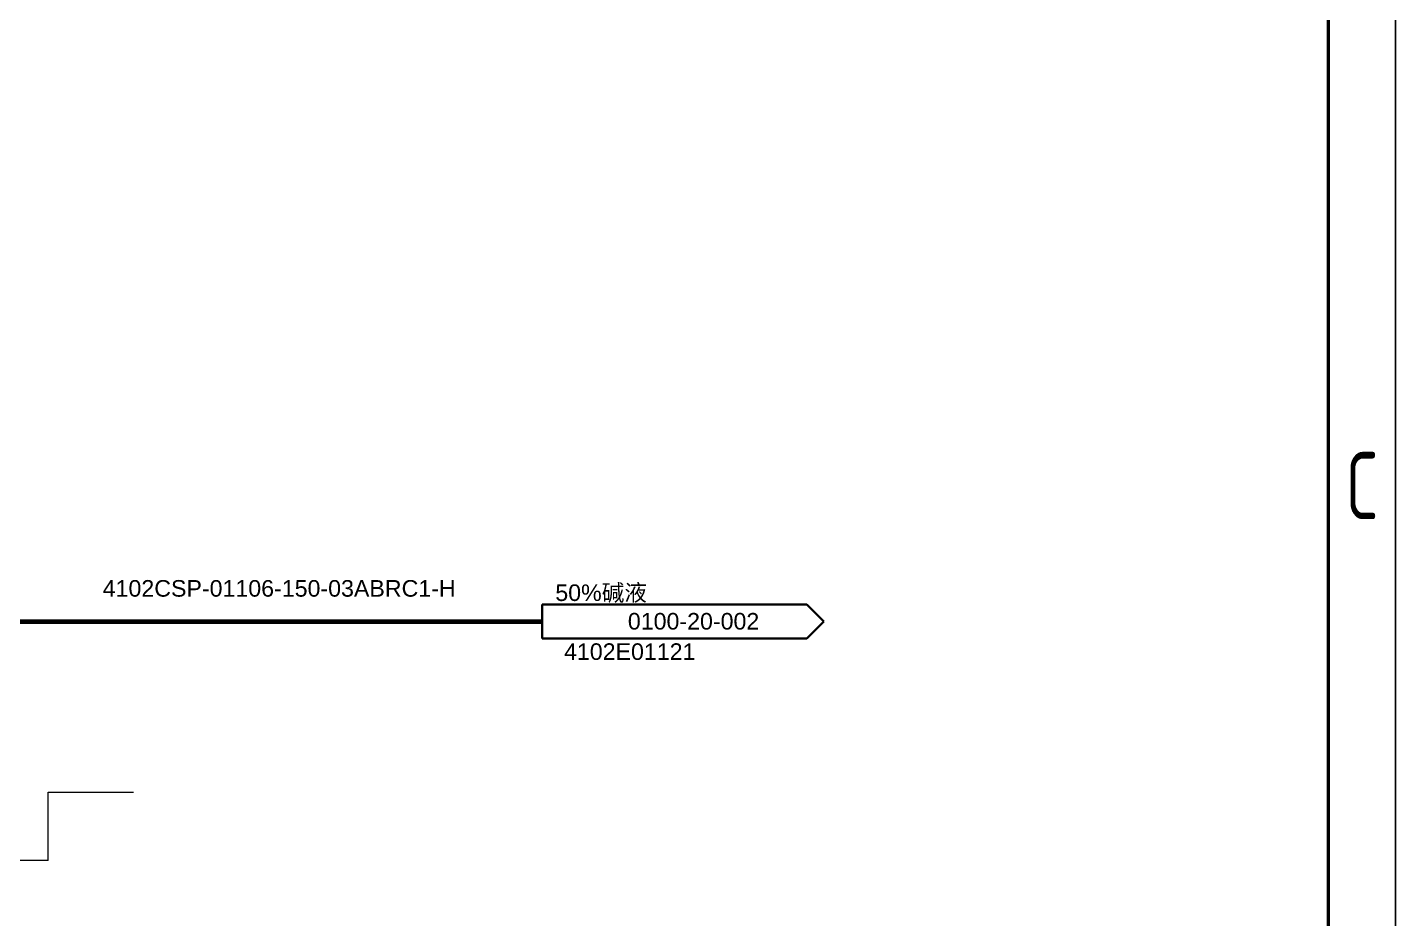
# Model space of a CAD drawing. Extents: x 757 to 8510, y -6585 to 527.
# Drawn here: x 4045.1 to 4248.8, y -713.4 to -580.7 of the extents above; entities that cross this region are included whole.
import ezdxf
from ezdxf.enums import TextEntityAlignment as Align

# ---------------------------------------------------------------- set-up
doc = ezdxf.new("R2010")
doc.units = 0
doc.header["$MEASUREMENT"] = 0
doc.layers.get('0').update_dxf_attribs({"linetype": 'CONTINUOUS'})
for name, color, linetype in [('11', 7, 'CONTINUOUS'), ('ConsistencyChecks', 7, 'CONTINUOUS'), ('Notes', 7, 'CONTINUOUS'), ('PUB_TITLE', 1, 'CONTINUOUS'), ('图框', 92, 'CONTINUOUS')]:
    doc.layers.add(name, color=color, linetype=linetype)
doc.styles.add('Arial', font='arial.ttf')
doc.styles.add('CD-Title Block', font='gbenor.shx', dxfattribs={"width": 0.8, "bigfont": 'gbcbig.shx'})
doc.styles.add('txt.shx', font='arial.ttf')

# ---------------------------------------------------------------- blocks, each defined once
blk = doc.blocks.new('OFF-DRAWING1', base_point=(-22.23, 0))
at = {"color": 0, "linetype": 'ByBlock', "lineweight": -2}
for p, q in [((-3.81, 2.54), (-43.18, 2.54)), ((-43.18, 2.54), (-43.18, -2.54)), ((-1.27, 0), (-3.81, 2.54)), ((-3.81, -2.54), (-1.27, 0)), ((-43.18, -2.54), (-3.81, -2.54))]:
    blk.add_line(p, q, dxfattribs=at)
blk = doc.blocks.new('A1图框_H')
at = {"layer": '图框', "linetype": 'Continuous'}
blk.add_lwpolyline([(-831, 584), (10, 584), (10, -10), (-831, -10)], close=True, dxfattribs=at)
at = {"layer": '图框', "linetype": 'Continuous', "const_width": 0.5}
blk.add_lwpolyline([(-806, 574), (0, 574), (0, 0), (-806, 0)], close=True, dxfattribs=at)
at = {"layer": '图框', "linetype": 'Continuous', "style": 'CD-Title Block', "width": 0.8}
blk.add_text('C', height=10, dxfattribs=at).set_placement((5, 212.75), align=Align.MIDDLE)

msp = doc.modelspace()

# ---------------------------------------------------------------- linework, layer by layer
at = {"layer": '11', "color": 56, "linetype": 'Continuous', "lineweight": 70, "true_color": 0x808000}
msp.add_lwpolyline([(4040.45, -669.15), (4121.73, -669.15)], dxfattribs=at)
at = {"layer": 'ConsistencyChecks', "color": 7, "linetype": 'Continuous', "lineweight": 9}
msp.add_point((4121.73, -669.15), dxfattribs=at)
at = {"layer": 'Notes', "color": 7, "linetype": 'Continuous', "lineweight": 0}
for p, q in [((4048.2, -704.71), (4048.2, -694.55)), ((4048.2, -694.55), (4060.9, -694.55)), ((4048.2, -704.71), (4032.7, -704.71))]:
    msp.add_line(p, q, dxfattribs=at)
at = {"layer": 'PUB_TITLE', "color": 2}
msp.add_lwpolyline([(3407.75, -277.65), (4248.75, -277.65), (4248.75, -871.65), (3407.75, -871.65)], close=True, dxfattribs=at)

# ---------------------------------------------------------------- block references
at = {"layer": '11', "color": 56, "linetype": 'Continuous', "lineweight": 35, "true_color": 0x808000}
msp.add_blockref('OFF-DRAWING1', (4142.68, -669.15), dxfattribs=at)
at = {"layer": '图框', "linetype": 'Continuous'}
msp.add_blockref('A1图框_H', (4238.75, -861.65), dxfattribs=at)

# ---------------------------------------------------------------- texts
at = {"layer": '11', "color": 7, "style": 'Arial'}
msp.add_text('4102CSP-01106-150-03ABRC1-H', height=2.4694, dxfattribs=at).set_placement((4082.57, -665.45), align=Align.CENTER)
at = {"layer": '11', "color": 7}
for s, height, style, p in [('50%碱液', 2.469, 'txt.shx', (4130.49, -664.86)), ('0100-20-002', 2.4694, 'Arial', (4144.25, -669.11)), ('4102E01121', 2.469, 'txt.shx', (4134.75, -673.63))]:
    msp.add_text(s, height=height, dxfattribs=dict(at, style=style)).set_placement(p, align=Align.MIDDLE_CENTER)

doc.saveas('drawing.dxf')
